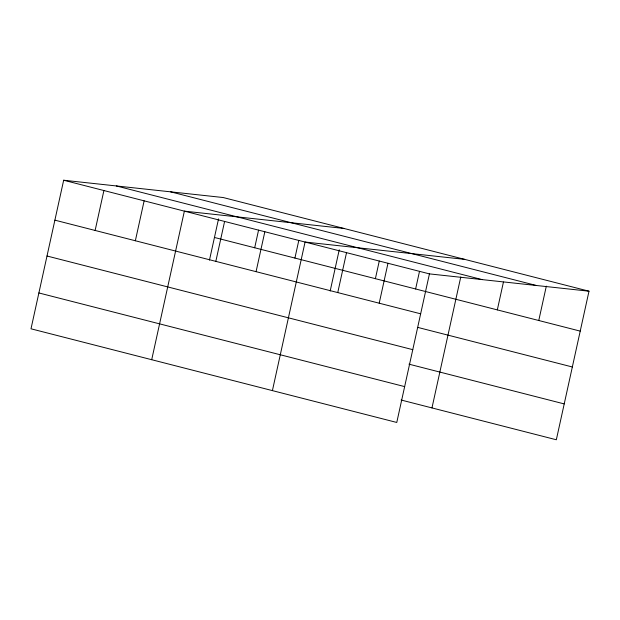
<?xml version="1.0" encoding="UTF-8"?>
<svg xmlns="http://www.w3.org/2000/svg" width="620" height="620" viewBox="0 0 620 620"><rect width="100%" height="100%" fill="white"/><g stroke="black" fill="none" stroke-linecap="round" stroke-linejoin="round"><path stroke-width="0.93" d="M589 291.199L223.231 197.54L63.666 180.234L31 328.801L396.769 422.46L429.435 273.885L589 291.199L556.334 439.766L401.094 400.016M95.123 230.454L103.904 190.534M135.354 240.762L144.135 200.833M151.706 359.709L184.373 211.141L343.937 228.447M209.475 260.106L218.535 218.899M215.83 261.361L224.603 221.441M254.688 247.767L258.563 230.129M256.06 271.669L264.841 231.74M294.919 258.067L298.801 240.428M272.413 390.615L305.071 242.04L464.636 259.354M330.173 291.012L339.241 249.806M337.753 292.586L346.526 252.658M375.387 278.675L379.269 261.036M379.208 303.196L387.981 263.275M415.625 288.974L419.507 271.335M431.969 407.929L460.761 276.993M497.318 309.892L503.44 282.038M538.764 320.509L546.321 286.153M170.57 191.828L536.346 285.487M116.32 185.946L482.096 279.597M63.666 180.234L429.435 273.885M214.45 237.468L580.219 331.119M54.885 220.154L420.662 313.813M418.035 327.469L572.337 366.978M47.004 256.006L412.773 349.665M408.975 364.165L564.216 403.914M38.882 292.95L404.651 386.609"/></g></svg>
